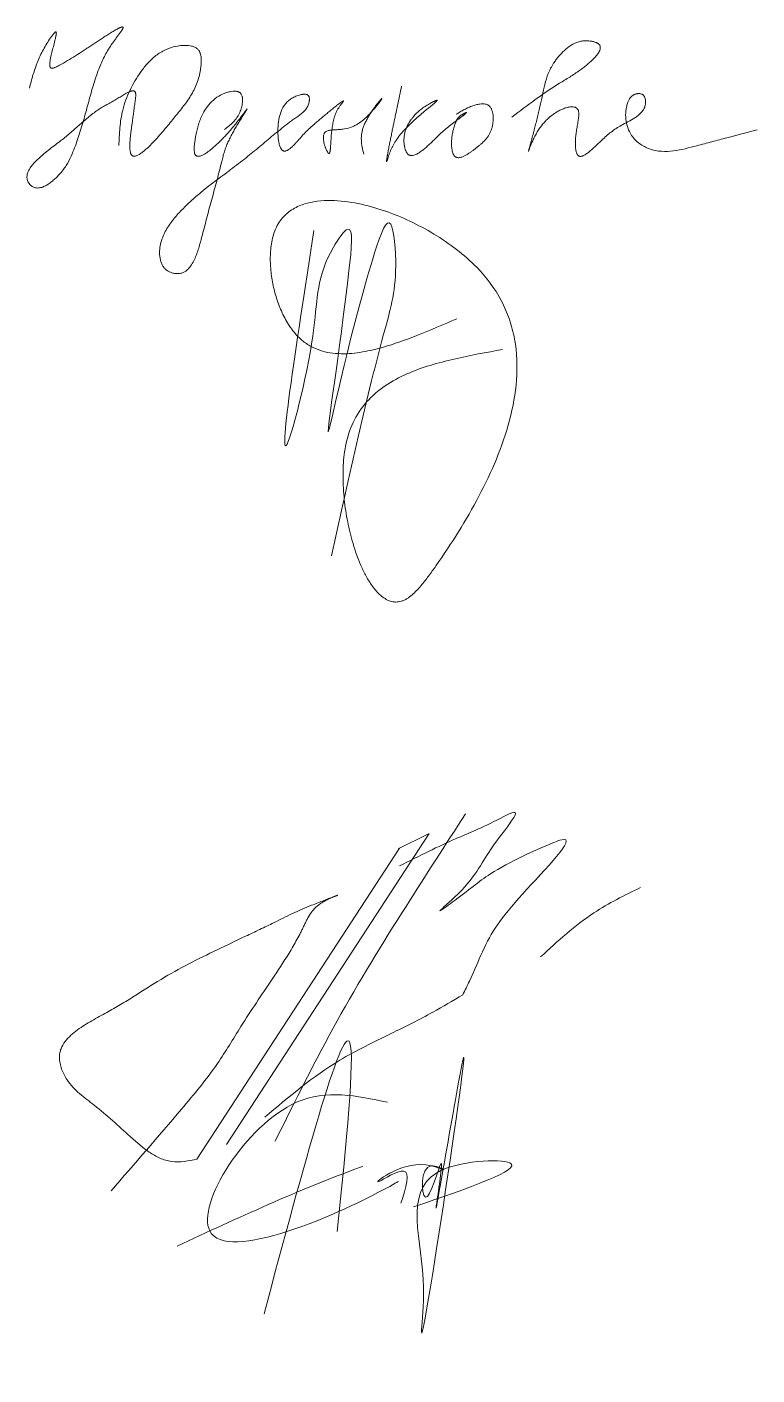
# Model space of a CAD drawing. Header units: millimetres. Extents: x -215207 to 92095, y -30385 to 123050.
# Drawn here: x 30348.63 to 30366.16, y 2891.91 to 2924.25 of the extents above; entities that cross this region are included whole.
import ezdxf

# ---------------------------------------------------------------- set-up
doc = ezdxf.new("R2010")
doc.units = ezdxf.units.MM
doc.layers.add('ОФ_рамка', color=7, linetype='Continuous', lineweight=50)
for name, color, linetype, lineweight, true_color in [('подписи_dwg', 9, 'Continuous', 9, 0x808080), ('подписи_dwg _2_', 7, 'Continuous', 9, 0x767676), ('подпись', 7, 'Continuous', 9, 0x003f7f)]:
    doc.layers.add(name, color=color, linetype=linetype, lineweight=lineweight, true_color=true_color)

# ---------------------------------------------------------------- blocks, each defined once
blk = doc.blocks.new('подписи_dwg _2__подписи_dwg_Подписи_dwg_П_Лукашова-279314-Уровень 1-3402226-Чертежный вид 2 копия 2-7859971-подписи')
at = {"layer": 'ОФ_рамка', "color": 156, "lineweight": 9, "true_color": 0x003f7f}
for p, q in [((3355.827, 2904.901), (3350.965, 2897.441)), ((3355.794, 2904.885), (3355.08, 2904.534)), ((3355.113, 2904.55), (3350.25, 2897.09))]:
    blk.add_line(p, q, dxfattribs=at)
for points, knots in [([(3355.112, 2904.125), (3355.587, 2904.364), (3356.409, 2904.777), (3357.1, 2905.029), (3358.03, 2905.536), (3357.631, 2904.946), (3357.149, 2904.372), (3356.891, 2903.733), (3355.908, 2902.913), (3356.723, 2903.495), (3357.161, 2903.887), (3358.063, 2904.366), (3358.595, 2904.6), (3359.523, 2904.962), (3357.72, 2903.148), (3357.231, 2902.402), (3356.857, 2901.478), (3356.689, 2901.143), (3356.635, 2901.037)], [0, 0, 0, 0, 135.867975, 235.238268, 279.059714, 302.921889, 376.293806, 506.212856, 549.691833, 582.180417, 686.151422, 765.556612, 840.301042, 859.375807, 1005.09588, 1159.256309, 1229.568033, 1262.315995, 1262.315995, 1262.315995, 1262.315995]), ([(3356.703, 2905.379), (3356.223, 2904.639), (3355.162, 2903.004), (3353.569, 2900.421), (3352.612, 2898.493), (3352.129, 2897.522)], [0, 0, 0, 0, 240.581986, 532.067733, 827.818597, 827.818597, 827.818597, 827.818597]), ([(3358.502, 2901.942), (3358.912, 2902.32), (3359.636, 2902.986), (3360.517, 2903.42), (3360.898, 2903.607)], [0, 0, 0, 0, 151.409347, 266.724732, 266.724732, 266.724732, 266.724732]), ([(3350.25, 2897.09), (3350.15, 2897.07), (3349.95, 2897.031), (3349.695, 2897.02), (3349.498, 2897.062), (3349.313, 2897.132), (3349.101, 2897.257), (3348.868, 2897.439), (3348.579, 2897.697), (3348.225, 2898.02), (3347.879, 2898.316), (3347.608, 2898.521), (3347.433, 2898.661), (3347.27, 2898.815), (3347.145, 2898.97), (3347.059, 2899.119), (3347, 2899.252), (3346.967, 2899.368), (3346.952, 2899.464), (3346.948, 2899.547), (3346.957, 2899.639), (3346.995, 2899.771), (3347.082, 2899.919), (3347.223, 2900.068), (3347.383, 2900.196), (3347.553, 2900.309), (3347.729, 2900.413), (3347.908, 2900.512), (3348.14, 2900.638), (3348.419, 2900.798), (3348.852, 2901.066), (3349.384, 2901.413), (3350.051, 2901.78), (3350.733, 2902.115), (3351.305, 2902.385), (3351.761, 2902.601), (3352.064, 2902.746), (3352.325, 2902.877), (3352.548, 2902.985), (3352.775, 2903.087), (3352.977, 2903.171), (3353.153, 2903.241), (3353.277, 2903.289), (3353.377, 2903.327), (3353.451, 2903.356), (3353.514, 2903.379), (3353.564, 2903.398), (3353.593, 2903.409), (3353.613, 2903.417), (3353.624, 2903.421), (3353.63, 2903.423), (3353.641, 2903.427), (3353.616, 2903.417), (3353.601, 2903.412), (3353.586, 2903.406), (3353.572, 2903.401), (3353.559, 2903.395), (3353.543, 2903.389), (3353.514, 2903.378), (3353.482, 2903.364), (3353.45, 2903.35), (3353.419, 2903.335), (3353.38, 2903.316), (3353.334, 2903.292), (3353.289, 2903.268), (3353.248, 2903.243), (3353.195, 2903.208), (3353.134, 2903.16), (3353.066, 2903.095), (3352.986, 2902.998), (3352.92, 2902.891), (3352.864, 2902.779), (3352.824, 2902.694), (3352.784, 2902.61), (3352.727, 2902.498), (3352.624, 2902.305), (3352.402, 2901.928), (3352.071, 2901.426), (3351.677, 2900.844), (3351.236, 2900.174), (3350.708, 2899.274), (3349.628, 2897.983), (3348.756, 2896.981), (3348.189, 2896.329)], [0, 0, 0, 0, 0.091271, 0.182541, 0.226629, 0.270718, 0.358895, 0.447072, 0.535248, 0.705643, 0.876037, 0.942973, 1.00991, 1.076846, 1.143782, 1.187123, 1.230463, 1.273804, 1.295474, 1.317145, 1.347658, 1.378172, 1.4392, 1.500227, 1.561255, 1.622283, 1.68331, 1.744338, 1.805365, 1.919249, 2.033133, 2.260902, 2.487891, 2.714881, 2.94111, 3.054225, 3.167339, 3.241492, 3.315644, 3.389797, 3.463949, 3.511693, 3.559437, 3.583309, 3.607181, 3.631053, 3.642989, 3.654925, 3.658819, 3.662713, 3.66466, 3.665633, 3.671474, 3.676341, 3.681208, 3.686075, 3.689969, 3.693863, 3.70165, 3.717225, 3.725012, 3.7328, 3.748375, 3.76395, 3.779525, 3.793542, 3.80756, 3.835595, 3.863631, 3.891666, 3.947737, 3.975772, 4.003808, 4.031796, 4.059785, 4.115762, 4.227717, 4.451626, 4.654376, 4.857126, 5.169743, 5.587531, 6.360975, 6.360975, 6.360975, 6.360975]), ([(3356.635, 2901.037), (3356.397, 2900.894), (3355.835, 2900.56), (3354.836, 2900.063), (3353.394, 2899.377), (3352.46, 2898.588), (3351.883, 2898.1)], [0, 0, 0, 0, 75.722386, 178.330785, 304.745087, 509.955985, 509.955985, 509.955985, 509.955985])]:
    blk.add_open_spline(points, degree=3, knots=knots, dxfattribs=at)
blk = doc.blocks.new('подписи_dwg _2__подписи_dwg_Подписи_dwg_П_Кузнецова-279315-Уровень 1-3402227-Чертежный вид 2 копия 2-7859972-подписи')
at = {"layer": 'ОФ_рамка', "color": 156, "lineweight": 9, "true_color": 0x003f7f}
for points, knots in [([(3357.589, 2916.515), (3357.2, 2916.445), (3356.615, 2916.341), (3355.848, 2916.142), (3355.288, 2915.942), (3354.76, 2915.663), (3354.304, 2915.275), (3353.975, 2914.772), (3353.805, 2914.216), (3353.751, 2913.659), (3353.763, 2913.118), (3353.827, 2912.58), (3353.919, 2912.139), (3354.017, 2911.792), (3354.104, 2911.536), (3354.206, 2911.286), (3354.327, 2911.044), (3354.448, 2910.853), (3354.561, 2910.713), (3354.657, 2910.616), (3354.765, 2910.534), (3354.869, 2910.484), (3354.946, 2910.464), (3354.991, 2910.458), (3355.036, 2910.456), (3355.093, 2910.46), (3355.15, 2910.473), (3355.195, 2910.488), (3355.242, 2910.508), (3355.319, 2910.55), (3355.419, 2910.628), (3355.527, 2910.732), (3355.628, 2910.844), (3355.723, 2910.961), (3355.844, 2911.12), (3356.312, 2911.776), (3356.893, 2912.694), (3357.458, 2913.879), (3357.781, 2914.81), (3357.96, 2915.781), (3357.93, 2916.607), (3357.764, 2917.244), (3357.502, 2917.848), (3357.072, 2918.423), (3356.492, 2918.926), (3355.947, 2919.295), (3355.367, 2919.604), (3354.758, 2919.853), (3354.124, 2920.031), (3353.578, 2920.101), (3353.14, 2920.081), (3352.816, 2920.014), (3352.565, 2919.899), (3352.39, 2919.765), (3352.273, 2919.639), (3352.176, 2919.489), (3352.104, 2919.32), (3352.055, 2919.142), (3352.016, 2918.9), (3352.006, 2918.594), (3352.042, 2918.228), (3352.119, 2917.869), (3352.236, 2917.52), (3352.369, 2917.244), (3352.5, 2917.037), (3352.628, 2916.871), (3352.797, 2916.707), (3353.017, 2916.565), (3353.26, 2916.47), (3353.602, 2916.403), (3354.038, 2916.414), (3354.548, 2916.515), (3355.046, 2916.666), (3355.695, 2916.908), (3356.172, 2917.115), (3356.49, 2917.252)], [0, 0, 0, 0, 0.35457, 0.531855, 0.709141, 0.886426, 1.063711, 1.240996, 1.418281, 1.57959, 1.7409, 1.902209, 2.063518, 2.144173, 2.224828, 2.305482, 2.386137, 2.466792, 2.507119, 2.547446, 2.587774, 2.628101, 2.648265, 2.658347, 2.668428, 2.688592, 2.708756, 2.719975, 2.731194, 2.753632, 2.798507, 2.843383, 2.888259, 2.933135, 2.978011, 3.067762, 3.654914, 3.94849, 4.242065, 4.535641, 4.829217, 4.976005, 5.122792, 5.416368, 5.61246, 5.808552, 6.004644, 6.200735, 6.396827, 6.592919, 6.690965, 6.789011, 6.887057, 6.93608, 6.985103, 7.039843, 7.094583, 7.149323, 7.204063, 7.313544, 7.423024, 7.532505, 7.641985, 7.751465, 7.806205, 7.860946, 7.938478, 8.01601, 8.093543, 8.171075, 8.32614, 8.481205, 8.636269, 8.791334, 9.101463, 9.101463, 9.101463, 9.101463]), ([(3353.06, 2919.371), (3352.618, 2916.519), (3351.933, 2912.101), (3353.186, 2917.012), (3353.115, 2918.408), (3354.052, 2919.751), (3353.739, 2916.846), (3353.059, 2912.585), (3353.938, 2917.114), (3354.909, 2920.032), (3355.111, 2918.2), (3354.453, 2915.979), (3353.907, 2913.493), (3353.484, 2911.568)], [0, 0, 0, 0, 465.548518, 721.384595, 902.222174, 952.708465, 1043.467556, 1397.905561, 1784.334629, 1874.437662, 1957.862564, 2107.010803, 2618.031127, 2618.031127, 2618.031127, 2618.031127])]:
    blk.add_open_spline(points, degree=3, knots=knots, dxfattribs=at)
blk = doc.blocks.new('подписи_dwg _2__подписи_dwg_Подпись_Юденкова-3402228-Чертежный вид 2 копия 2-7859973-подписи')
at = {"layer": 'подпись'}
for points, knots in [([(3346.228, 2922.783), (3346.256, 2922.889), (3346.312, 2923.101), (3346.418, 2923.414), (3346.535, 2923.663), (3346.645, 2923.853), (3346.71, 2923.952), (3346.751, 2924.012), (3346.767, 2924.033), (3346.782, 2924.054), (3346.799, 2924.075), (3346.813, 2924.092), (3346.824, 2924.105), (3346.831, 2924.114), (3346.837, 2924.12), (3346.842, 2924.124), (3346.847, 2924.128), (3346.85, 2924.13), (3346.853, 2924.132), (3346.856, 2924.133), (3346.859, 2924.134), (3346.861, 2924.135), (3346.862, 2924.135), (3346.864, 2924.135), (3346.865, 2924.135), (3346.866, 2924.134), (3346.867, 2924.134), (3346.869, 2924.132), (3346.871, 2924.129), (3346.874, 2924.123), (3346.876, 2924.116), (3346.876, 2924.107), (3346.875, 2924.098), (3346.874, 2924.089), (3346.873, 2924.08), (3346.872, 2924.069), (3346.87, 2924.054), (3346.867, 2924.037), (3346.862, 2924.014), (3346.856, 2923.985), (3346.848, 2923.95), (3346.839, 2923.916), (3346.83, 2923.882), (3346.819, 2923.836), (3346.804, 2923.779), (3346.786, 2923.711), (3346.769, 2923.642), (3346.754, 2923.583), (3346.743, 2923.533), (3346.734, 2923.493), (3346.727, 2923.452), (3346.722, 2923.418), (3346.719, 2923.39), (3346.717, 2923.37), (3346.717, 2923.349), (3346.718, 2923.332), (3346.719, 2923.318), (3346.721, 2923.308), (3346.724, 2923.297), (3346.727, 2923.289), (3346.731, 2923.283), (3346.735, 2923.278), (3346.741, 2923.272), (3346.748, 2923.267), (3346.754, 2923.264), (3346.76, 2923.262), (3346.766, 2923.261), (3346.772, 2923.261), (3346.779, 2923.261), (3346.785, 2923.262), (3346.792, 2923.263), (3346.8, 2923.264), (3346.815, 2923.268), (3346.836, 2923.276), (3346.868, 2923.289), (3346.907, 2923.309), (3347.003, 2923.36), (3347.146, 2923.443), (3347.334, 2923.56), (3347.489, 2923.659), (3347.612, 2923.74), (3347.705, 2923.8), (3347.797, 2923.861), (3347.89, 2923.922), (3347.982, 2923.983), (3348.059, 2924.033), (3348.121, 2924.073), (3348.168, 2924.103), (3348.215, 2924.132), (3348.262, 2924.161), (3348.302, 2924.184), (3348.334, 2924.202), (3348.359, 2924.215), (3348.379, 2924.225), (3348.396, 2924.233), (3348.409, 2924.238), (3348.422, 2924.243), (3348.432, 2924.247), (3348.44, 2924.249), (3348.445, 2924.25), (3348.449, 2924.251), (3348.455, 2924.252), (3348.46, 2924.253), (3348.464, 2924.252), (3348.467, 2924.252), (3348.469, 2924.251), (3348.471, 2924.25), (3348.473, 2924.249), (3348.474, 2924.248), (3348.475, 2924.247), (3348.476, 2924.246), (3348.477, 2924.244), (3348.478, 2924.241), (3348.478, 2924.237), (3348.478, 2924.232), (3348.477, 2924.227), (3348.476, 2924.224), (3348.475, 2924.221), (3348.473, 2924.217), (3348.471, 2924.211), (3348.467, 2924.203), (3348.462, 2924.194), (3348.455, 2924.182), (3348.446, 2924.168), (3348.435, 2924.151), (3348.423, 2924.134), (3348.407, 2924.113), (3348.387, 2924.085), (3348.363, 2924.053), (3348.338, 2924.02), (3348.305, 2923.977), (3348.265, 2923.923), (3348.202, 2923.834), (3348.098, 2923.674), (3347.971, 2923.433), (3347.849, 2923.13), (3347.742, 2922.788), (3347.638, 2922.412), (3347.528, 2922.005), (3347.407, 2921.601), (3347.282, 2921.257), (3347.168, 2921.015), (3347.077, 2920.872), (3346.984, 2920.751), (3346.886, 2920.646), (3346.785, 2920.556), (3346.705, 2920.495), (3346.618, 2920.442), (3346.541, 2920.408), (3346.475, 2920.392), (3346.425, 2920.387), (3346.374, 2920.391), (3346.329, 2920.405), (3346.291, 2920.427), (3346.261, 2920.452), (3346.239, 2920.476), (3346.223, 2920.497), (3346.207, 2920.52), (3346.191, 2920.551), (3346.177, 2920.592), (3346.17, 2920.635), (3346.171, 2920.693), (3346.188, 2920.763), (3346.226, 2920.841), (3346.275, 2920.912), (3346.348, 2921.001), (3346.43, 2921.082), (3346.517, 2921.158), (3346.605, 2921.233), (3346.718, 2921.323), (3346.857, 2921.428), (3346.989, 2921.527), (3347.11, 2921.625), (3347.258, 2921.752), (3347.441, 2921.915), (3347.626, 2922.076), (3347.78, 2922.196), (3347.877, 2922.265), (3347.953, 2922.313), (3348.025, 2922.354), (3348.116, 2922.404), (3348.224, 2922.463), (3348.329, 2922.524), (3348.413, 2922.577), (3348.479, 2922.618), (3348.529, 2922.647), (3348.58, 2922.675), (3348.624, 2922.696), (3348.656, 2922.708), (3348.674, 2922.714), (3348.688, 2922.717), (3348.703, 2922.72), (3348.717, 2922.721), (3348.732, 2922.72), (3348.746, 2922.716), (3348.758, 2922.708), (3348.768, 2922.697), (3348.774, 2922.684), (3348.777, 2922.672), (3348.779, 2922.663), (3348.781, 2922.653), (3348.782, 2922.636), (3348.783, 2922.612), (3348.781, 2922.583), (3348.779, 2922.555), (3348.775, 2922.526), (3348.77, 2922.484), (3348.762, 2922.429), (3348.75, 2922.338), (3348.734, 2922.225), (3348.716, 2922.089), (3348.699, 2921.966), (3348.683, 2921.858), (3348.67, 2921.763), (3348.659, 2921.667), (3348.649, 2921.572), (3348.643, 2921.492), (3348.64, 2921.429), (3348.64, 2921.381), (3348.641, 2921.341), (3348.644, 2921.309), (3348.646, 2921.285), (3348.65, 2921.261), (3348.655, 2921.238), (3348.661, 2921.219), (3348.667, 2921.204), (3348.675, 2921.191), (3348.686, 2921.175), (3348.7, 2921.163), (3348.714, 2921.157), (3348.728, 2921.152), (3348.746, 2921.151), (3348.769, 2921.153), (3348.797, 2921.16), (3348.832, 2921.174), (3348.87, 2921.196), (3348.907, 2921.221), (3348.943, 2921.247), (3348.99, 2921.284), (3349.045, 2921.333), (3349.11, 2921.394), (3349.172, 2921.457), (3349.254, 2921.543), (3349.353, 2921.653), (3349.469, 2921.787), (3349.583, 2921.924), (3349.729, 2922.102), (3349.908, 2922.323), (3350.075, 2922.55), (3350.186, 2922.746), (3350.254, 2922.9), (3350.305, 2923.062), (3350.331, 2923.19), (3350.344, 2923.283), (3350.353, 2923.358), (3350.358, 2923.451), (3350.352, 2923.545), (3350.336, 2923.609), (3350.323, 2923.644), (3350.308, 2923.672), (3350.289, 2923.701), (3350.262, 2923.728), (3350.231, 2923.751), (3350.186, 2923.775), (3350.125, 2923.796), (3350.049, 2923.808), (3349.973, 2923.812), (3349.871, 2923.809), (3349.707, 2923.785), (3349.489, 2923.714), (3349.261, 2923.575), (3349.067, 2923.391), (3348.905, 2923.184), (3348.763, 2922.966), (3348.641, 2922.74), (3348.541, 2922.504), (3348.469, 2922.272), (3348.425, 2922.047), (3348.392, 2921.764), (3348.382, 2921.549), (3348.376, 2921.407)], [0, 0, 0, 0, 0.540543, 1.081086, 1.62163, 1.891901, 2.162173, 2.205378, 2.248583, 2.291788, 2.334993, 2.378198, 2.399801, 2.421404, 2.432205, 2.443006, 2.453807, 2.459208, 2.464609, 2.470009, 2.47541, 2.47811, 2.480811, 2.483511, 2.484861, 2.486211, 2.488912, 2.491612, 2.497012, 2.507814, 2.522298, 2.536781, 2.551265, 2.565749, 2.580233, 2.594717, 2.623685, 2.652652, 2.68162, 2.739555, 2.797491, 2.855426, 2.913362, 2.971297, 3.087168, 3.203039, 3.31891, 3.434781, 3.502844, 3.570908, 3.638972, 3.707036, 3.741068, 3.7751, 3.809132, 3.843164, 3.86018, 3.877196, 3.894212, 3.911228, 3.919736, 3.928244, 3.94526, 3.962276, 3.970784, 3.979292, 3.99006, 4.000828, 4.011596, 4.022364, 4.033131, 4.043899, 4.065435, 4.108506, 4.151578, 4.23772, 4.323863, 4.686749, 5.049636, 5.412522, 5.593965, 5.775408, 5.956852, 6.138295, 6.319738, 6.501181, 6.591903, 6.682624, 6.773346, 6.864067, 6.954789, 7.00015, 7.045511, 7.090871, 7.113552, 7.136232, 7.158913, 7.181593, 7.192933, 7.198603, 7.204273, 7.215614, 7.226954, 7.231126, 7.235299, 7.239471, 7.243644, 7.24573, 7.247817, 7.249903, 7.251989, 7.256162, 7.260334, 7.268679, 7.277025, 7.28537, 7.289542, 7.293715, 7.30206, 7.310405, 7.327095, 7.343786, 7.360476, 7.393856, 7.427237, 7.460617, 7.493998, 7.560759, 7.62752, 7.694281, 7.761042, 7.894928, 8.028814, 8.296586, 8.832129, 9.367673, 9.903217, 10.594761, 11.286304, 11.977848, 12.669392, 13.086034, 13.294356, 13.502677, 13.834515, 14.000434, 14.166353, 14.332272, 14.498191, 14.58115, 14.664109, 14.747069, 14.830028, 14.894693, 14.959358, 15.024023, 15.056355, 15.088688, 15.159421, 15.230154, 15.300887, 15.371621, 15.513087, 15.654553, 15.79602, 15.937486, 16.220419, 16.362852, 16.505285, 16.790152, 17.075019, 17.359885, 17.60078, 17.841675, 18.323465, 18.805255, 19.04615, 19.287045, 19.3887, 19.490355, 19.693664, 19.896974, 20.100284, 20.290832, 20.386106, 20.48138, 20.576654, 20.671929, 20.719566, 20.743384, 20.767203, 20.791021, 20.81484, 20.838658, 20.862477, 20.886185, 20.909893, 20.933602, 20.95731, 20.969164, 20.981018, 21.004727, 21.052143, 21.09956, 21.146976, 21.194393, 21.24181, 21.354588, 21.467366, 21.692921, 21.918477, 22.144033, 22.301234, 22.458435, 22.615636, 22.772837, 22.930038, 23.008638, 23.087238, 23.165839, 23.205139, 23.244439, 23.28374, 23.32304, 23.36234, 23.38199, 23.40164, 23.438078, 23.474515, 23.492734, 23.510953, 23.54739, 23.583828, 23.620265, 23.69314, 23.766015, 23.83889, 23.911765, 23.98464, 24.13039, 24.27614, 24.42189, 24.56764, 24.85914, 25.15064, 25.44214, 25.73364, 26.287096, 26.840552, 27.11728, 27.394009, 27.670737, 27.947465, 28.039718, 28.131971, 28.316477, 28.500984, 28.593237, 28.639363, 28.68549, 28.748216, 28.810943, 28.873669, 28.936396, 29.061849, 29.187302, 29.312755, 29.438208, 29.689114, 30.124877, 30.56064, 30.996402, 31.432165, 31.853092, 32.274018, 32.694944, 33.11587, 33.467307, 33.818743, 34.521616, 34.521616, 34.521616, 34.521616]), ([(3357.815, 2922.091), (3358.001, 2922.232), (3358.28, 2922.444), (3358.661, 2922.713), (3358.897, 2922.867), (3359.08, 2922.975), (3359.202, 2923.05), (3359.323, 2923.128), (3359.43, 2923.203), (3359.525, 2923.273), (3359.608, 2923.339), (3359.688, 2923.406), (3359.765, 2923.478), (3359.825, 2923.542), (3359.869, 2923.597), (3359.898, 2923.64), (3359.919, 2923.679), (3359.931, 2923.712), (3359.936, 2923.738), (3359.937, 2923.764), (3359.933, 2923.786), (3359.927, 2923.803), (3359.919, 2923.818), (3359.906, 2923.833), (3359.89, 2923.847), (3359.874, 2923.858), (3359.858, 2923.868), (3359.835, 2923.879), (3359.806, 2923.89), (3359.757, 2923.905), (3359.695, 2923.917), (3359.611, 2923.924), (3359.518, 2923.92), (3359.384, 2923.892), (3359.23, 2923.82), (3359.07, 2923.693), (3358.955, 2923.568), (3358.882, 2923.476), (3358.842, 2923.422), (3358.797, 2923.356), (3358.742, 2923.263), (3358.666, 2923.096), (3358.601, 2922.876), (3358.545, 2922.607), (3358.497, 2922.381), (3358.454, 2922.198), (3358.42, 2922.058), (3358.384, 2921.919), (3358.348, 2921.78), (3358.318, 2921.664), (3358.293, 2921.571), (3358.278, 2921.513), (3358.265, 2921.467), (3358.256, 2921.432), (3358.247, 2921.398), (3358.239, 2921.369), (3358.233, 2921.345), (3358.229, 2921.331), (3358.225, 2921.319), (3358.223, 2921.311), (3358.221, 2921.302), (3358.218, 2921.293), (3358.217, 2921.286), (3358.215, 2921.281), (3358.214, 2921.278), (3358.214, 2921.276), (3358.213, 2921.274), (3358.212, 2921.272), (3358.212, 2921.271), (3358.212, 2921.27), (3358.212, 2921.269), (3358.211, 2921.268), (3358.211, 2921.267), (3358.211, 2921.266), (3358.211, 2921.266), (3358.211, 2921.265), (3358.211, 2921.265), (3358.211, 2921.265), (3358.212, 2921.265), (3358.212, 2921.266), (3358.212, 2921.266), (3358.212, 2921.267), (3358.212, 2921.268), (3358.212, 2921.268), (3358.213, 2921.269), (3358.213, 2921.269), (3358.213, 2921.27), (3358.213, 2921.27), (3358.213, 2921.271), (3358.214, 2921.272), (3358.214, 2921.273), (3358.214, 2921.275), (3358.215, 2921.277), (3358.216, 2921.28), (3358.217, 2921.283), (3358.219, 2921.288), (3358.22, 2921.292), (3358.222, 2921.297), (3358.224, 2921.304), (3358.227, 2921.312), (3358.229, 2921.319), (3358.231, 2921.326), (3358.236, 2921.34), (3358.244, 2921.36), (3358.254, 2921.388), (3358.265, 2921.416), (3358.276, 2921.443), (3358.292, 2921.479), (3358.312, 2921.524), (3358.337, 2921.577), (3358.364, 2921.63), (3358.393, 2921.682), (3358.433, 2921.75), (3358.487, 2921.832), (3358.558, 2921.926), (3358.637, 2922.015), (3358.718, 2922.09), (3358.8, 2922.154), (3358.88, 2922.207), (3358.963, 2922.254), (3359.051, 2922.294), (3359.127, 2922.319), (3359.189, 2922.333), (3359.237, 2922.338), (3359.285, 2922.337), (3359.324, 2922.329), (3359.353, 2922.315), (3359.373, 2922.301), (3359.39, 2922.284), (3359.4, 2922.266), (3359.407, 2922.251), (3359.412, 2922.235), (3359.417, 2922.213), (3359.419, 2922.188), (3359.42, 2922.153), (3359.418, 2922.11), (3359.409, 2922.035), (3359.394, 2921.936), (3359.372, 2921.814), (3359.352, 2921.692), (3359.341, 2921.576), (3359.338, 2921.484), (3359.339, 2921.417), (3359.341, 2921.366), (3359.347, 2921.316), (3359.354, 2921.275), (3359.362, 2921.242), (3359.369, 2921.222), (3359.376, 2921.207), (3359.381, 2921.195), (3359.388, 2921.185), (3359.396, 2921.175), (3359.404, 2921.166), (3359.414, 2921.159), (3359.425, 2921.154), (3359.436, 2921.15), (3359.448, 2921.148), (3359.464, 2921.147), (3359.483, 2921.15), (3359.506, 2921.156), (3359.536, 2921.168), (3359.571, 2921.187), (3359.611, 2921.213), (3359.649, 2921.241), (3359.686, 2921.271), (3359.734, 2921.312), (3359.793, 2921.366), (3359.862, 2921.431), (3359.931, 2921.497), (3360.012, 2921.575), (3360.109, 2921.663), (3360.224, 2921.756), (3360.347, 2921.84), (3360.487, 2921.92), (3360.643, 2921.999), (3360.779, 2922.079), (3360.879, 2922.156), (3360.945, 2922.224), (3360.996, 2922.304), (3361.017, 2922.373), (3361.023, 2922.423), (3361.025, 2922.459), (3361.022, 2922.504), (3361.011, 2922.548), (3360.997, 2922.581), (3360.982, 2922.604), (3360.966, 2922.621), (3360.951, 2922.632), (3360.935, 2922.641), (3360.913, 2922.649), (3360.886, 2922.654), (3360.858, 2922.655), (3360.831, 2922.654), (3360.803, 2922.649), (3360.775, 2922.641), (3360.745, 2922.629), (3360.716, 2922.612), (3360.69, 2922.591), (3360.659, 2922.558), (3360.634, 2922.521), (3360.613, 2922.481), (3360.598, 2922.444), (3360.583, 2922.401), (3360.565, 2922.334), (3360.543, 2922.214), (3360.542, 2922.039), (3360.588, 2921.834), (3360.67, 2921.667), (3360.772, 2921.542), (3360.876, 2921.453), (3360.993, 2921.38), (3361.121, 2921.324), (3361.258, 2921.285), (3361.45, 2921.261), (3361.692, 2921.273), (3361.976, 2921.329), (3362.282, 2921.411), (3362.616, 2921.501), (3363.097, 2921.627), (3363.458, 2921.72), (3363.699, 2921.782)], [0, 0, 0, 0, 1.148911, 1.723366, 2.297822, 2.533444, 2.769066, 3.004688, 3.24031, 3.412828, 3.585347, 3.757865, 3.930383, 4.102901, 4.18916, 4.275419, 4.361678, 4.404808, 4.447937, 4.491067, 4.534197, 4.555761, 4.577326, 4.620456, 4.65159, 4.682725, 4.71386, 4.744994, 4.807264, 4.869533, 4.994072, 5.11861, 5.285268, 5.451926, 5.785241, 6.118556, 6.451871, 6.61685, 6.699339, 6.781828, 7.00716, 7.232492, 7.683156, 8.13382, 8.584483, 8.820427, 9.056371, 9.292315, 9.528258, 9.764202, 9.882174, 10.000146, 10.059132, 10.118118, 10.177104, 10.23609, 10.265583, 10.295076, 10.309822, 10.324568, 10.339315, 10.354061, 10.368808, 10.376181, 10.379868, 10.383554, 10.387241, 10.390928, 10.392771, 10.394614, 10.396458, 10.398301, 10.399223, 10.400144, 10.401066, 10.401988, 10.402448, 10.403831, 10.404292, 10.404752, 10.405905, 10.407057, 10.408209, 10.409361, 10.410282, 10.411204, 10.412126, 10.413047, 10.413969, 10.414891, 10.416734, 10.420421, 10.424107, 10.427794, 10.435167, 10.44254, 10.449914, 10.457287, 10.472033, 10.484152, 10.496271, 10.50839, 10.520508, 10.568984, 10.617459, 10.665934, 10.714409, 10.762884, 10.859835, 10.956785, 11.053735, 11.150685, 11.247636, 11.441536, 11.635437, 11.829338, 12.023238, 12.180557, 12.337876, 12.495195, 12.652514, 12.809833, 12.888492, 12.967152, 13.045811, 13.124471, 13.1638, 13.20313, 13.24246, 13.28179, 13.302966, 13.324142, 13.366495, 13.408848, 13.451201, 13.535907, 13.620613, 13.824119, 14.027625, 14.231132, 14.434638, 14.600241, 14.683042, 14.765843, 14.848645, 14.931446, 14.972847, 15.014247, 15.034948, 15.055648, 15.076348, 15.097049, 15.116574, 15.136099, 15.155624, 15.17515, 15.194675, 15.2142, 15.253251, 15.292302, 15.331352, 15.409453, 15.487555, 15.565656, 15.643757, 15.721858, 15.878061, 16.034263, 16.190466, 16.346668, 16.589655, 16.832642, 17.075628, 17.318615, 17.628178, 17.937741, 18.092523, 18.247304, 18.402086, 18.556867, 18.601241, 18.645616, 18.734364, 18.823113, 18.867487, 18.911861, 18.957343, 18.980084, 19.002825, 19.048306, 19.093788, 19.139269, 19.184751, 19.230233, 19.275714, 19.330796, 19.385877, 19.440959, 19.49604, 19.606203, 19.661284, 19.716366, 19.801901, 19.887436, 20.058506, 20.400646, 20.742786, 21.084926, 21.30957, 21.534214, 21.758857, 21.983501, 22.220709, 22.457917, 22.932333, 23.406749, 23.881165, 24.493506, 25.105847, 26.330529, 26.330529, 26.330529, 26.330529]), ([(3350.906, 2921.79), (3350.943, 2921.818), (3351.018, 2921.874), (3351.124, 2921.967), (3351.199, 2922.057), (3351.248, 2922.137), (3351.278, 2922.197), (3351.303, 2922.258), (3351.322, 2922.317), (3351.336, 2922.378), (3351.346, 2922.44), (3351.35, 2922.502), (3351.345, 2922.555), (3351.336, 2922.595), (3351.325, 2922.625), (3351.308, 2922.652), (3351.29, 2922.671), (3351.272, 2922.684), (3351.257, 2922.692), (3351.24, 2922.698), (3351.218, 2922.705), (3351.19, 2922.709), (3351.144, 2922.712), (3351.086, 2922.707), (3350.972, 2922.685), (3350.817, 2922.628), (3350.643, 2922.505), (3350.5, 2922.349), (3350.401, 2922.191), (3350.333, 2922.045), (3350.288, 2921.916), (3350.253, 2921.785), (3350.227, 2921.659), (3350.208, 2921.558), (3350.197, 2921.483), (3350.191, 2921.427), (3350.187, 2921.379), (3350.185, 2921.341), (3350.185, 2921.313), (3350.186, 2921.284), (3350.189, 2921.256), (3350.193, 2921.232), (3350.199, 2921.214), (3350.204, 2921.2), (3350.212, 2921.187), (3350.221, 2921.174), (3350.232, 2921.165), (3350.241, 2921.16), (3350.251, 2921.155), (3350.264, 2921.151), (3350.28, 2921.15), (3350.296, 2921.15), (3350.317, 2921.153), (3350.343, 2921.16), (3350.383, 2921.175), (3350.431, 2921.2), (3350.485, 2921.234), (3350.537, 2921.272), (3350.588, 2921.311), (3350.653, 2921.366), (3350.733, 2921.438), (3350.825, 2921.528), (3350.914, 2921.62), (3350.991, 2921.705), (3351.058, 2921.78), (3351.114, 2921.847), (3351.169, 2921.914), (3351.224, 2921.982), (3351.269, 2922.039), (3351.304, 2922.085), (3351.331, 2922.119), (3351.353, 2922.148), (3351.37, 2922.171), (3351.383, 2922.189), (3351.397, 2922.206), (3351.409, 2922.224), (3351.42, 2922.238), (3351.428, 2922.249), (3351.433, 2922.255), (3351.436, 2922.26), (3351.44, 2922.264), (3351.442, 2922.268), (3351.445, 2922.271), (3351.448, 2922.275), (3351.452, 2922.281), (3351.456, 2922.287), (3351.458, 2922.289), (3351.459, 2922.29), (3351.459, 2922.29), (3351.459, 2922.29), (3351.459, 2922.289), (3351.458, 2922.287), (3351.457, 2922.284), (3351.455, 2922.282), (3351.454, 2922.28), (3351.453, 2922.279), (3351.452, 2922.277), (3351.451, 2922.276), (3351.45, 2922.274), (3351.448, 2922.27), (3351.444, 2922.265), (3351.44, 2922.258), (3351.436, 2922.252), (3351.431, 2922.243), (3351.424, 2922.233), (3351.413, 2922.216), (3351.4, 2922.195), (3351.383, 2922.169), (3351.367, 2922.144), (3351.346, 2922.11), (3351.319, 2922.067), (3351.287, 2922.015), (3351.256, 2921.964), (3351.214, 2921.895), (3351.163, 2921.808), (3351.104, 2921.702), (3351.048, 2921.595), (3350.995, 2921.486), (3350.949, 2921.375), (3350.909, 2921.261), (3350.877, 2921.145), (3350.822, 2920.919), (3350.736, 2920.586), (3350.616, 2920.146), (3350.496, 2919.705), (3350.395, 2919.316), (3350.32, 2919.027), (3350.261, 2918.841), (3350.208, 2918.705), (3350.143, 2918.573), (3350.072, 2918.473), (3350, 2918.407), (3349.938, 2918.367), (3349.869, 2918.341), (3349.807, 2918.333), (3349.754, 2918.335), (3349.699, 2918.342), (3349.632, 2918.359), (3349.556, 2918.394), (3349.499, 2918.436), (3349.46, 2918.477), (3349.427, 2918.524), (3349.395, 2918.588), (3349.371, 2918.671), (3349.354, 2918.782), (3349.353, 2918.92), (3349.382, 2919.082), (3349.436, 2919.236), (3349.534, 2919.431), (3349.693, 2919.654), (3349.948, 2919.931), (3350.26, 2920.219), (3350.632, 2920.514), (3351.014, 2920.795), (3351.379, 2921.07), (3351.719, 2921.35), (3351.988, 2921.577), (3352.206, 2921.756), (3352.344, 2921.865), (3352.456, 2921.951), (3352.541, 2922.014), (3352.613, 2922.065), (3352.67, 2922.106), (3352.706, 2922.13), (3352.734, 2922.15), (3352.76, 2922.17), (3352.805, 2922.207), (3352.852, 2922.254), (3352.89, 2922.308), (3352.914, 2922.352), (3352.932, 2922.399), (3352.943, 2922.441), (3352.95, 2922.477), (3352.952, 2922.507), (3352.952, 2922.537), (3352.948, 2922.562), (3352.942, 2922.581), (3352.935, 2922.595), (3352.928, 2922.606), (3352.921, 2922.613), (3352.913, 2922.619), (3352.903, 2922.626), (3352.884, 2922.634), (3352.864, 2922.637), (3352.844, 2922.639), (3352.823, 2922.639), (3352.798, 2922.637), (3352.768, 2922.632), (3352.729, 2922.624), (3352.681, 2922.61), (3352.61, 2922.584), (3352.53, 2922.545), (3352.444, 2922.484), (3352.372, 2922.409), (3352.294, 2922.293), (3352.233, 2922.129), (3352.207, 2921.962), (3352.197, 2921.834), (3352.195, 2921.745), (3352.197, 2921.656), (3352.203, 2921.582), (3352.211, 2921.523), (3352.219, 2921.479), (3352.229, 2921.436), (3352.242, 2921.393), (3352.256, 2921.359), (3352.27, 2921.333), (3352.283, 2921.315), (3352.298, 2921.298), (3352.312, 2921.287), (3352.326, 2921.28), (3352.336, 2921.276), (3352.347, 2921.274), (3352.362, 2921.274), (3352.379, 2921.276), (3352.398, 2921.282), (3352.416, 2921.289), (3352.439, 2921.302), (3352.467, 2921.32), (3352.509, 2921.353), (3352.558, 2921.397), (3352.613, 2921.454), (3352.666, 2921.513), (3352.736, 2921.592), (3352.806, 2921.673), (3352.881, 2921.75), (3352.94, 2921.807), (3353.002, 2921.862), (3353.072, 2921.924), (3353.152, 2921.992), (3353.241, 2922.068), (3353.33, 2922.143), (3353.405, 2922.205), (3353.465, 2922.254), (3353.511, 2922.291), (3353.549, 2922.321), (3353.579, 2922.346), (3353.602, 2922.364), (3353.625, 2922.382), (3353.648, 2922.399), (3353.668, 2922.414), (3353.683, 2922.425), (3353.695, 2922.434), (3353.705, 2922.441), (3353.713, 2922.447), (3353.719, 2922.451), (3353.725, 2922.455), (3353.731, 2922.459), (3353.737, 2922.463), (3353.742, 2922.465), (3353.746, 2922.468), (3353.749, 2922.47), (3353.752, 2922.472), (3353.756, 2922.474), (3353.759, 2922.476), (3353.762, 2922.477), (3353.763, 2922.478), (3353.765, 2922.479), (3353.766, 2922.479), (3353.767, 2922.479), (3353.768, 2922.478), (3353.769, 2922.478), (3353.77, 2922.477), (3353.771, 2922.476), (3353.771, 2922.473), (3353.771, 2922.47), (3353.77, 2922.467), (3353.768, 2922.464), (3353.766, 2922.462), (3353.765, 2922.461), (3353.763, 2922.459), (3353.761, 2922.457), (3353.759, 2922.455), (3353.757, 2922.452), (3353.756, 2922.45), (3353.755, 2922.449), (3353.753, 2922.447), (3353.752, 2922.445), (3353.75, 2922.442), (3353.747, 2922.439), (3353.745, 2922.435), (3353.742, 2922.431), (3353.737, 2922.425), (3353.732, 2922.419), (3353.724, 2922.41), (3353.715, 2922.399), (3353.705, 2922.385), (3353.692, 2922.367), (3353.675, 2922.344), (3353.656, 2922.316), (3353.637, 2922.287), (3353.62, 2922.257), (3353.59, 2922.198), (3353.555, 2922.106), (3353.522, 2921.978), (3353.5, 2921.849), (3353.487, 2921.741), (3353.478, 2921.653), (3353.473, 2921.588), (3353.47, 2921.533), (3353.467, 2921.49), (3353.465, 2921.457), (3353.463, 2921.424), (3353.461, 2921.392), (3353.459, 2921.364), (3353.457, 2921.343), (3353.456, 2921.326), (3353.454, 2921.31), (3353.452, 2921.294), (3353.45, 2921.28), (3353.448, 2921.269), (3353.447, 2921.261), (3353.445, 2921.255), (3353.444, 2921.249), (3353.443, 2921.245), (3353.442, 2921.241), (3353.44, 2921.237), (3353.439, 2921.234), (3353.437, 2921.23), (3353.435, 2921.226), (3353.433, 2921.223), (3353.43, 2921.22), (3353.427, 2921.218), (3353.424, 2921.217), (3353.422, 2921.217), (3353.42, 2921.217), (3353.418, 2921.218), (3353.414, 2921.219), (3353.411, 2921.222), (3353.408, 2921.224), (3353.405, 2921.227), (3353.402, 2921.23), (3353.399, 2921.234), (3353.396, 2921.238), (3353.393, 2921.242), (3353.389, 2921.249), (3353.383, 2921.259), (3353.373, 2921.277), (3353.361, 2921.3), (3353.349, 2921.328), (3353.338, 2921.357), (3353.324, 2921.396), (3353.309, 2921.446), (3353.295, 2921.506), (3353.287, 2921.568), (3353.287, 2921.63), (3353.296, 2921.677), (3353.311, 2921.707), (3353.322, 2921.722), (3353.335, 2921.735), (3353.355, 2921.749), (3353.383, 2921.762), (3353.419, 2921.772), (3353.455, 2921.778), (3353.492, 2921.782), (3353.529, 2921.784), (3353.569, 2921.786), (3353.612, 2921.788), (3353.674, 2921.792), (3353.782, 2921.803), (3353.905, 2921.828), (3354.021, 2921.873), (3354.131, 2921.932), (3354.228, 2922.004), (3354.314, 2922.083), (3354.372, 2922.141), (3354.428, 2922.2), (3354.473, 2922.251), (3354.509, 2922.292), (3354.535, 2922.323), (3354.561, 2922.355), (3354.587, 2922.387), (3354.608, 2922.413), (3354.625, 2922.435), (3354.637, 2922.451), (3354.647, 2922.465), (3354.655, 2922.476), (3354.662, 2922.484), (3354.667, 2922.491), (3354.671, 2922.497), (3354.674, 2922.501), (3354.676, 2922.504), (3354.678, 2922.507), (3354.679, 2922.509), (3354.681, 2922.512), (3354.682, 2922.515), (3354.684, 2922.517), (3354.685, 2922.519), (3354.686, 2922.521), (3354.688, 2922.523), (3354.689, 2922.524), (3354.69, 2922.526), (3354.692, 2922.528), (3354.693, 2922.529), (3354.694, 2922.531), (3354.694, 2922.532), (3354.694, 2922.533), (3354.694, 2922.533), (3354.694, 2922.534), (3354.693, 2922.534), (3354.692, 2922.535), (3354.691, 2922.535), (3354.69, 2922.534), (3354.689, 2922.534), (3354.687, 2922.534), (3354.686, 2922.533), (3354.685, 2922.531), (3354.683, 2922.529), (3354.681, 2922.526), (3354.679, 2922.523), (3354.677, 2922.521), (3354.674, 2922.518), (3354.67, 2922.514), (3354.666, 2922.51), (3354.66, 2922.504), (3354.653, 2922.496), (3354.645, 2922.486), (3354.636, 2922.477), (3354.628, 2922.467), (3354.62, 2922.457), (3354.612, 2922.448), (3354.601, 2922.435), (3354.588, 2922.418), (3354.567, 2922.392), (3354.542, 2922.358), (3354.512, 2922.317), (3354.482, 2922.276), (3354.444, 2922.221), (3354.398, 2922.15), (3354.346, 2922.063), (3354.299, 2921.974), (3354.259, 2921.886), (3354.229, 2921.799), (3354.203, 2921.686), (3354.193, 2921.541), (3354.216, 2921.368), (3354.243, 2921.255), (3354.257, 2921.199)], [0, 0, 0, 0, 0.230153, 0.460306, 0.690459, 0.805535, 0.920612, 1.023091, 1.12557, 1.22805, 1.330529, 1.433008, 1.535488, 1.586727, 1.637967, 1.689207, 1.740446, 1.768748, 1.79705, 1.825351, 1.853653, 1.910257, 1.96686, 2.080067, 2.193274, 2.539429, 2.885585, 3.23174, 3.577896, 3.800712, 4.023528, 4.246344, 4.469161, 4.656259, 4.749809, 4.843358, 4.936907, 4.983682, 5.030457, 5.077231, 5.124006, 5.170781, 5.194168, 5.217556, 5.243879, 5.270203, 5.296526, 5.309688, 5.32285, 5.349174, 5.375497, 5.401821, 5.428144, 5.480792, 5.533439, 5.638733, 5.744028, 5.849322, 5.954617, 6.059911, 6.2705, 6.481089, 6.691678, 6.902267, 7.045159, 7.188051, 7.330943, 7.473835, 7.616727, 7.688173, 7.759619, 7.831064, 7.866787, 7.90251, 7.938233, 7.973956, 8.009679, 8.027541, 8.036471, 8.045402, 8.057803, 8.064003, 8.070203, 8.082604, 8.095004, 8.101205, 8.104305, 8.105855, 8.107405, 8.10973, 8.110505, 8.113605, 8.119806, 8.122906, 8.126006, 8.129106, 8.132206, 8.135306, 8.138406, 8.144607, 8.157007, 8.169408, 8.181808, 8.194209, 8.21901, 8.243811, 8.293413, 8.343016, 8.392618, 8.44222, 8.541425, 8.640629, 8.739834, 8.839038, 9.037447, 9.235856, 9.434265, 9.632674, 9.830176, 10.027677, 10.225179, 10.42268, 11.171335, 11.919989, 12.668644, 13.417298, 13.897528, 14.137643, 14.377758, 14.617873, 14.857988, 14.978046, 15.098103, 15.218161, 15.338218, 15.406495, 15.474772, 15.611326, 15.747879, 15.884433, 15.95498, 16.025528, 16.166623, 16.307718, 16.448813, 16.716936, 16.98506, 17.253183, 17.521306, 18.057553, 18.593799, 19.371716, 20.149632, 20.927548, 21.705465, 22.399043, 23.092622, 23.439411, 23.786201, 23.959595, 24.13299, 24.306385, 24.393082, 24.479779, 24.520532, 24.561284, 24.642788, 24.805797, 24.887301, 24.968805, 25.050309, 25.131814, 25.181287, 25.230759, 25.280232, 25.329705, 25.354442, 25.379178, 25.403914, 25.416283, 25.428651, 25.453387, 25.478124, 25.527597, 25.552345, 25.577093, 25.626589, 25.676086, 25.725582, 25.824575, 25.923568, 26.094291, 26.265014, 26.435736, 26.606459, 26.947905, 27.28935, 27.435306, 27.581262, 27.727217, 27.873173, 27.946151, 28.019129, 28.092107, 28.165084, 28.238062, 28.274551, 28.31104, 28.347529, 28.384018, 28.402262, 28.420507, 28.438751, 28.456996, 28.489539, 28.522082, 28.554625, 28.587169, 28.652255, 28.717342, 28.847515, 28.977688, 29.107861, 29.238033, 29.498379, 29.633175, 29.767971, 29.902767, 30.037562, 30.228981, 30.4204, 30.611819, 30.803238, 30.898947, 30.994657, 31.090366, 31.138221, 31.186076, 31.23393, 31.281785, 31.32964, 31.353567, 31.377495, 31.401422, 31.413386, 31.425349, 31.437313, 31.449277, 31.46124, 31.473204, 31.479186, 31.485168, 31.49115, 31.497131, 31.503113, 31.506104, 31.509095, 31.512086, 31.515077, 31.516572, 31.518068, 31.519563, 31.521059, 31.52405, 31.527041, 31.533023, 31.539004, 31.544986, 31.547977, 31.550968, 31.553959, 31.55695, 31.562932, 31.568914, 31.572406, 31.575899, 31.579392, 31.582884, 31.589869, 31.596855, 31.60384, 31.610825, 31.624796, 31.638767, 31.652737, 31.680679, 31.70862, 31.736561, 31.792444, 31.848326, 31.904209, 31.960091, 32.015974, 32.231198, 32.446422, 32.661646, 32.87687, 32.984482, 33.092094, 33.199707, 33.253513, 33.307319, 33.361125, 33.414931, 33.468737, 33.49564, 33.522543, 33.549446, 33.576349, 33.603252, 33.616703, 33.630155, 33.643606, 33.650332, 33.657058, 33.663784, 33.670509, 33.677235, 33.683961, 33.690687, 33.697412, 33.704138, 33.710864, 33.714227, 33.71759, 33.720953, 33.724315, 33.731041, 33.737767, 33.744119, 33.750471, 33.756822, 33.763174, 33.775878, 33.78223, 33.788581, 33.813988, 33.839396, 33.89021, 33.941024, 33.991839, 34.042653, 34.144282, 34.245911, 34.347539, 34.449168, 34.550797, 34.580977, 34.611157, 34.641337, 34.671517, 34.731877, 34.792237, 34.852596, 34.912956, 34.973316, 35.033676, 35.110187, 35.186698, 35.33972, 35.645763, 35.798785, 35.951806, 36.25785, 36.391944, 36.526039, 36.660133, 36.794228, 36.861275, 36.928322, 36.995369, 37.062416, 37.129464, 37.162987, 37.196511, 37.230035, 37.246796, 37.263558, 37.28032, 37.288701, 37.297082, 37.305463, 37.309653, 37.313844, 37.322225, 37.326415, 37.330605, 37.33579, 37.338383, 37.340975, 37.343567, 37.34616, 37.348752, 37.351345, 37.353937, 37.356529, 37.357825, 37.359122, 37.360418, 37.361714, 37.364306, 37.366899, 37.368195, 37.369491, 37.372084, 37.374676, 37.377268, 37.382453, 37.387638, 37.392823, 37.398008, 37.403192, 37.413562, 37.423931, 37.434301, 37.45504, 37.475779, 37.496518, 37.517257, 37.537997, 37.558736, 37.579475, 37.620953, 37.662431, 37.745388, 37.828344, 37.9113, 37.994257, 38.16017, 38.326083, 38.491995, 38.657908, 38.800528, 38.943148, 39.228388, 39.513628, 39.798868, 39.798868, 39.798868, 39.798868]), ([(3355.163, 2922.832), (3355.147, 2922.756), (3355.115, 2922.604), (3355.067, 2922.375), (3355.027, 2922.184), (3354.995, 2922.032), (3354.972, 2921.917), (3354.948, 2921.803), (3354.925, 2921.688), (3354.901, 2921.574), (3354.882, 2921.478), (3354.867, 2921.402), (3354.856, 2921.344), (3354.845, 2921.287), (3354.836, 2921.239), (3354.829, 2921.201), (3354.824, 2921.172), (3354.819, 2921.143), (3354.815, 2921.119), (3354.812, 2921.1), (3354.81, 2921.086), (3354.808, 2921.074), (3354.807, 2921.064), (3354.806, 2921.058), (3354.805, 2921.053), (3354.805, 2921.049), (3354.804, 2921.046), (3354.804, 2921.042), (3354.804, 2921.039), (3354.804, 2921.037), (3354.804, 2921.035), (3354.804, 2921.033), (3354.804, 2921.031), (3354.804, 2921.03), (3354.804, 2921.029), (3354.804, 2921.028), (3354.804, 2921.027), (3354.804, 2921.026), (3354.804, 2921.026), (3354.804, 2921.025), (3354.804, 2921.025), (3354.804, 2921.024), (3354.804, 2921.024), (3354.804, 2921.024), (3354.804, 2921.023), (3354.805, 2921.023), (3354.805, 2921.023), (3354.806, 2921.023), (3354.806, 2921.023), (3354.806, 2921.023), (3354.807, 2921.024), (3354.808, 2921.024), (3354.808, 2921.025), (3354.809, 2921.026), (3354.809, 2921.027), (3354.809, 2921.027), (3354.81, 2921.028), (3354.81, 2921.029), (3354.81, 2921.03), (3354.811, 2921.031), (3354.811, 2921.032), (3354.812, 2921.033), (3354.813, 2921.035), (3354.813, 2921.037), (3354.814, 2921.038), (3354.815, 2921.041), (3354.816, 2921.043), (3354.817, 2921.045), (3354.818, 2921.047), (3354.818, 2921.049), (3354.819, 2921.052), (3354.82, 2921.056), (3354.822, 2921.061), (3354.825, 2921.068), (3354.827, 2921.076), (3354.83, 2921.084), (3354.833, 2921.095), (3354.839, 2921.114), (3354.848, 2921.142), (3354.859, 2921.174), (3354.87, 2921.207), (3354.887, 2921.25), (3354.908, 2921.303), (3354.937, 2921.365), (3354.968, 2921.427), (3355.003, 2921.486), (3355.058, 2921.573), (3355.141, 2921.681), (3355.255, 2921.807), (3355.375, 2921.927), (3355.479, 2922.024), (3355.563, 2922.099), (3355.628, 2922.154), (3355.692, 2922.209), (3355.758, 2922.264), (3355.813, 2922.309), (3355.856, 2922.344), (3355.889, 2922.371), (3355.922, 2922.398), (3355.949, 2922.421), (3355.968, 2922.437), (3355.979, 2922.446), (3355.987, 2922.453), (3355.995, 2922.46), (3356.001, 2922.466), (3356.006, 2922.471), (3356.01, 2922.475), (3356.014, 2922.479), (3356.017, 2922.482), (3356.018, 2922.484), (3356.019, 2922.485), (3356.02, 2922.486), (3356.021, 2922.487), (3356.022, 2922.489), (3356.022, 2922.49), (3356.023, 2922.49), (3356.023, 2922.491), (3356.023, 2922.491), (3356.023, 2922.492), (3356.023, 2922.492), (3356.023, 2922.493), (3356.023, 2922.493), (3356.023, 2922.493), (3356.023, 2922.494), (3356.023, 2922.494), (3356.023, 2922.494), (3356.022, 2922.495), (3356.022, 2922.495), (3356.022, 2922.495), (3356.021, 2922.495), (3356.02, 2922.495), (3356.02, 2922.495), (3356.018, 2922.496), (3356.016, 2922.496), (3356.013, 2922.495), (3356.011, 2922.494), (3356.009, 2922.494), (3356.006, 2922.493), (3356.002, 2922.491), (3355.996, 2922.489), (3355.991, 2922.487), (3355.985, 2922.485), (3355.98, 2922.483), (3355.974, 2922.48), (3355.969, 2922.478), (3355.964, 2922.475), (3355.956, 2922.472), (3355.948, 2922.468), (3355.937, 2922.463), (3355.923, 2922.456), (3355.905, 2922.447), (3355.884, 2922.437), (3355.851, 2922.42), (3355.808, 2922.396), (3355.736, 2922.353), (3355.649, 2922.293), (3355.552, 2922.213), (3355.475, 2922.133), (3355.415, 2922.061), (3355.354, 2921.976), (3355.289, 2921.861), (3355.237, 2921.712), (3355.22, 2921.579), (3355.222, 2921.483), (3355.229, 2921.425), (3355.236, 2921.381), (3355.246, 2921.339), (3355.257, 2921.304), (3355.267, 2921.277), (3355.277, 2921.257), (3355.287, 2921.238), (3355.3, 2921.219), (3355.316, 2921.201), (3355.333, 2921.188), (3355.348, 2921.18), (3355.363, 2921.174), (3355.384, 2921.169), (3355.409, 2921.168), (3355.442, 2921.171), (3355.483, 2921.183), (3355.529, 2921.203), (3355.587, 2921.236), (3355.656, 2921.284), (3355.734, 2921.347), (3355.809, 2921.414), (3355.882, 2921.483), (3355.966, 2921.565), (3356.061, 2921.66), (3356.171, 2921.764), (3356.287, 2921.86), (3356.38, 2921.931), (3356.447, 2921.98), (3356.485, 2922.009), (3356.524, 2922.037), (3356.563, 2922.066), (3356.595, 2922.09), (3356.621, 2922.109), (3356.64, 2922.124), (3356.659, 2922.139), (3356.675, 2922.151), (3356.687, 2922.161), (3356.697, 2922.169), (3356.704, 2922.176), (3356.71, 2922.181), (3356.714, 2922.184), (3356.716, 2922.187), (3356.718, 2922.189), (3356.72, 2922.19), (3356.721, 2922.192), (3356.722, 2922.192), (3356.723, 2922.193), (3356.723, 2922.194), (3356.724, 2922.195), (3356.724, 2922.195), (3356.724, 2922.196), (3356.724, 2922.196), (3356.724, 2922.196), (3356.724, 2922.197), (3356.724, 2922.197), (3356.724, 2922.197), (3356.724, 2922.198), (3356.724, 2922.198), (3356.724, 2922.198), (3356.723, 2922.198), (3356.723, 2922.198), (3356.723, 2922.199), (3356.722, 2922.199), (3356.722, 2922.199), (3356.722, 2922.199), (3356.721, 2922.199), (3356.721, 2922.199), (3356.72, 2922.199), (3356.719, 2922.199), (3356.717, 2922.199), (3356.714, 2922.199), (3356.71, 2922.198), (3356.705, 2922.197), (3356.7, 2922.195), (3356.695, 2922.192), (3356.689, 2922.189), (3356.681, 2922.185), (3356.672, 2922.18), (3356.663, 2922.176), (3356.653, 2922.171), (3356.641, 2922.165), (3356.626, 2922.156), (3356.608, 2922.145), (3356.59, 2922.133), (3356.572, 2922.119), (3356.548, 2922.099), (3356.52, 2922.07), (3356.498, 2922.037), (3356.483, 2922.01), (3356.468, 2921.979), (3356.451, 2921.937), (3356.426, 2921.867), (3356.402, 2921.778), (3356.381, 2921.669), (3356.368, 2921.558), (3356.363, 2921.447), (3356.368, 2921.355), (3356.38, 2921.281), (3356.392, 2921.237), (3356.406, 2921.203), (3356.424, 2921.17), (3356.447, 2921.144), (3356.473, 2921.128), (3356.494, 2921.12), (3356.524, 2921.115), (3356.559, 2921.118), (3356.593, 2921.126), (3356.626, 2921.138), (3356.669, 2921.156), (3356.721, 2921.184), (3356.781, 2921.221), (3356.839, 2921.261), (3356.896, 2921.302), (3356.953, 2921.347), (3357.011, 2921.393), (3357.089, 2921.459), (3357.182, 2921.548), (3357.258, 2921.651), (3357.303, 2921.743), (3357.329, 2921.814), (3357.347, 2921.886), (3357.362, 2921.981), (3357.367, 2922.077), (3357.358, 2922.173), (3357.342, 2922.243), (3357.314, 2922.31), (3357.278, 2922.354), (3357.245, 2922.378), (3357.214, 2922.393), (3357.173, 2922.405), (3357.123, 2922.409), (3357.072, 2922.407), (3357.022, 2922.4), (3356.956, 2922.387), (3356.871, 2922.361), (3356.771, 2922.322), (3356.67, 2922.272), (3356.574, 2922.217), (3356.511, 2922.177), (3356.479, 2922.158)], [0, 0, 0, 0, 0.383418, 0.766836, 1.150254, 1.341962, 1.533671, 1.72538, 1.917089, 2.108798, 2.300507, 2.396362, 2.492216, 2.58807, 2.683925, 2.731852, 2.779779, 2.827707, 2.875634, 2.899597, 2.923561, 2.947525, 2.959507, 2.971488, 2.977479, 2.98347, 2.989461, 2.995452, 3.001443, 3.004438, 3.007434, 3.010429, 3.013425, 3.01642, 3.017918, 3.019416, 3.020913, 3.021662, 3.022411, 3.02316, 3.023909, 3.024658, 3.025406, 3.026155, 3.026904, 3.027653, 3.028402, 3.028964, 3.029525, 3.030649, 3.031397, 3.032895, 3.034393, 3.035891, 3.037388, 3.038886, 3.040384, 3.041881, 3.043379, 3.044877, 3.046375, 3.04937, 3.052366, 3.055361, 3.058356, 3.061352, 3.067343, 3.070871, 3.074399, 3.077926, 3.081454, 3.08851, 3.095566, 3.109677, 3.123789, 3.1379, 3.152012, 3.180235, 3.236681, 3.293127, 3.349572, 3.406018, 3.51891, 3.631802, 3.744694, 3.857586, 3.970478, 4.249205, 4.527933, 4.80666, 5.085387, 5.224751, 5.364115, 5.503479, 5.642842, 5.782206, 5.851888, 5.92157, 5.991252, 6.060933, 6.095774, 6.113195, 6.130615, 6.148036, 6.165456, 6.174166, 6.182877, 6.191587, 6.200297, 6.202718, 6.20514, 6.207561, 6.209982, 6.212403, 6.214824, 6.216035, 6.21664, 6.217246, 6.218456, 6.219062, 6.219667, 6.220272, 6.220878, 6.221483, 6.222088, 6.222693, 6.223299, 6.223904, 6.224509, 6.22572, 6.226931, 6.228141, 6.229352, 6.234194, 6.239037, 6.243879, 6.2463, 6.248722, 6.258407, 6.268092, 6.277776, 6.287461, 6.297146, 6.306831, 6.316516, 6.326201, 6.335886, 6.355256, 6.374626, 6.393995, 6.432735, 6.471475, 6.510214, 6.613525, 6.716836, 6.923457, 7.130079, 7.336701, 7.465559, 7.594417, 7.852134, 8.109851, 8.367568, 8.511176, 8.582981, 8.654785, 8.726589, 8.798394, 8.834296, 8.870198, 8.9061, 8.942002, 8.983207, 9.024412, 9.045014, 9.065616, 9.106821, 9.148026, 9.189231, 9.27164, 9.354049, 9.436459, 9.601277, 9.766096, 9.930915, 10.095734, 10.260552, 10.508568, 10.756583, 11.004598, 11.252613, 11.331636, 11.410659, 11.489682, 11.568706, 11.647729, 11.68724, 11.726752, 11.766263, 11.805775, 11.82553, 11.845286, 11.865042, 11.87492, 11.884798, 11.889072, 11.893346, 11.897621, 11.899758, 11.901895, 11.904033, 11.90617, 11.907238, 11.907773, 11.908307, 11.908841, 11.909376, 11.90991, 11.910444, 11.910978, 11.911513, 11.912047, 11.912581, 11.913116, 11.91365, 11.914184, 11.914719, 11.915253, 11.915787, 11.916856, 11.917924, 11.918993, 11.92113, 11.923267, 11.927542, 11.936091, 11.944639, 11.953188, 11.961737, 11.970286, 11.987383, 12.004481, 12.021579, 12.038676, 12.055774, 12.089969, 12.124165, 12.15836, 12.197274, 12.236187, 12.314015, 12.391842, 12.430756, 12.46967, 12.560774, 12.651878, 12.834087, 13.016295, 13.198503, 13.380711, 13.56292, 13.654024, 13.745128, 13.79068, 13.836232, 13.927336, 13.956164, 13.984991, 14.042646, 14.100301, 14.157956, 14.21561, 14.273265, 14.388575, 14.503885, 14.619194, 14.734504, 14.849814, 14.975732, 15.101651, 15.353489, 15.605327, 15.731246, 15.857165, 15.975322, 16.093479, 16.329794, 16.447951, 16.566109, 16.684266, 16.802424, 16.843993, 16.885563, 16.968703, 17.051842, 17.134982, 17.218121, 17.301261, 17.46754, 17.650478, 17.833416, 18.016354, 18.199292, 18.199292, 18.199292, 18.199292])]:
    blk.add_open_spline(points, degree=3, knots=knots, dxfattribs=at)
blk = doc.blocks.new('подписи_dwg _2__подписи_dwg-3402224-Чертежный вид 2 копия 2-7859974-подписи')
at = {"layer": 'подписи_dwg', "color": 156, "true_color": 0x003f7f}
for points in [[(3356.613, 2899.352), (3356.93, 2900.919), (3355.577, 2891.913), (3355.646, 2893.012)], [(3351.862, 2893.382), (3352.801, 2896.881), (3353.739, 2900.38), (3353.923, 2899.885)], [(3353.923, 2899.885), (3354.046, 2899.555), (3353.834, 2897.454), (3353.622, 2895.353)], [(3356.021, 2896.137), (3355.854, 2895.007), (3356.451, 2898.554), (3356.613, 2899.352)]]:
    blk.add_open_spline(points, degree=3, dxfattribs=at)
for points, knots in [([(3354.828, 2898.455), (3354.095, 2898.612), (3353.363, 2898.77), (3352.645, 2898.455), (3351.419, 2897.917), (3350.235, 2896.004), (3350.56, 2895.369), (3350.962, 2894.586), (3353.662, 2895.747), (3355.01, 2896.512), (3355.036, 2896.527), (3355.063, 2896.542), (3355.089, 2896.557)], [0, 0, 0, 0, 1, 1, 1, 2, 2, 2, 3, 3, 3, 4, 4, 4, 4]), ([(3355.146, 2896.035), (3355.268, 2896.41), (3355.389, 2896.786), (3355.214, 2896.807), (3355.07, 2896.825), (3354.722, 2896.6), (3354.623, 2896.557), (3354.439, 2896.478), (3355.114, 2897.031), (3355.749, 2896.955), (3355.98, 2896.927), (3356.207, 2896.815), (3356.169, 2896.841), (3356.143, 2896.86), (3355.983, 2896.948), (3355.874, 2896.932), (3355.604, 2896.894), (3355.637, 2896.227), (3355.737, 2896.182), (3355.854, 2896.13), (3356.062, 2896.925), (3356.112, 2896.989), (3356.162, 2897.05), (3356.065, 2896.433), (3356.021, 2896.137)], [0, 0, 0, 0, 1, 1, 1, 2, 2, 2, 3, 3, 3, 4, 4, 4, 5, 5, 5, 6, 6, 6, 7, 7, 7, 8, 8, 8, 8]), ([(3355.646, 2893.012), (3355.657, 2893.182), (3355.702, 2893.592), (3355.692, 2894.001), (3355.664, 2895.148), (3355.209, 2896.283), (3356.01, 2896.762), (3356.52, 2897.066), (3357.537, 2897.106), (3357.761, 2897), (3358.083, 2896.848), (3356.768, 2896.396), (3355.453, 2895.944)], [10, 10, 10, 10, 11, 11, 11, 12, 12, 12, 13, 13, 13, 14, 14, 14, 14]), ([(3349.779, 2895.008), (3351.229, 2895.68), (3352.68, 2896.351), (3354.179, 2896.901), (3354.197, 2896.907), (3354.215, 2896.914), (3354.233, 2896.92)], [0, 0, 0, 0, 1, 1, 1, 2, 2, 2, 2])]:
    blk.add_open_spline(points, degree=3, knots=knots, dxfattribs=at)
for name in ['подписи_dwg _2__подписи_dwg_Подпись_Юденкова-3402228-Чертежный вид 2 копия 2-7859973-подписи', 'подписи_dwg _2__подписи_dwg_Подписи_dwg_П_Кузнецова-279315-Уровень 1-3402227-Чертежный вид 2 копия 2-7859972-подписи', 'подписи_dwg _2__подписи_dwg_Подписи_dwg_П_Лукашова-279314-Уровень 1-3402226-Чертежный вид 2 копия 2-7859971-подписи']:
    blk.add_blockref(name, (0, 0))
blk = doc.blocks.new('подписи_dwg _2_-7859804-подписи')
blk.add_blockref('подписи_dwg _2__подписи_dwg-3402224-Чертежный вид 2 копия 2-7859974-подписи', (0, 0))

msp = doc.modelspace()

# ---------------------------------------------------------------- block references
at = {"layer": 'подписи_dwg _2_', "color": 156, "true_color": 0x003f7f}
msp.add_blockref('подписи_dwg _2_-7859804-подписи', (27002.459, 0), dxfattribs=at)

doc.saveas('drawing.dxf')
